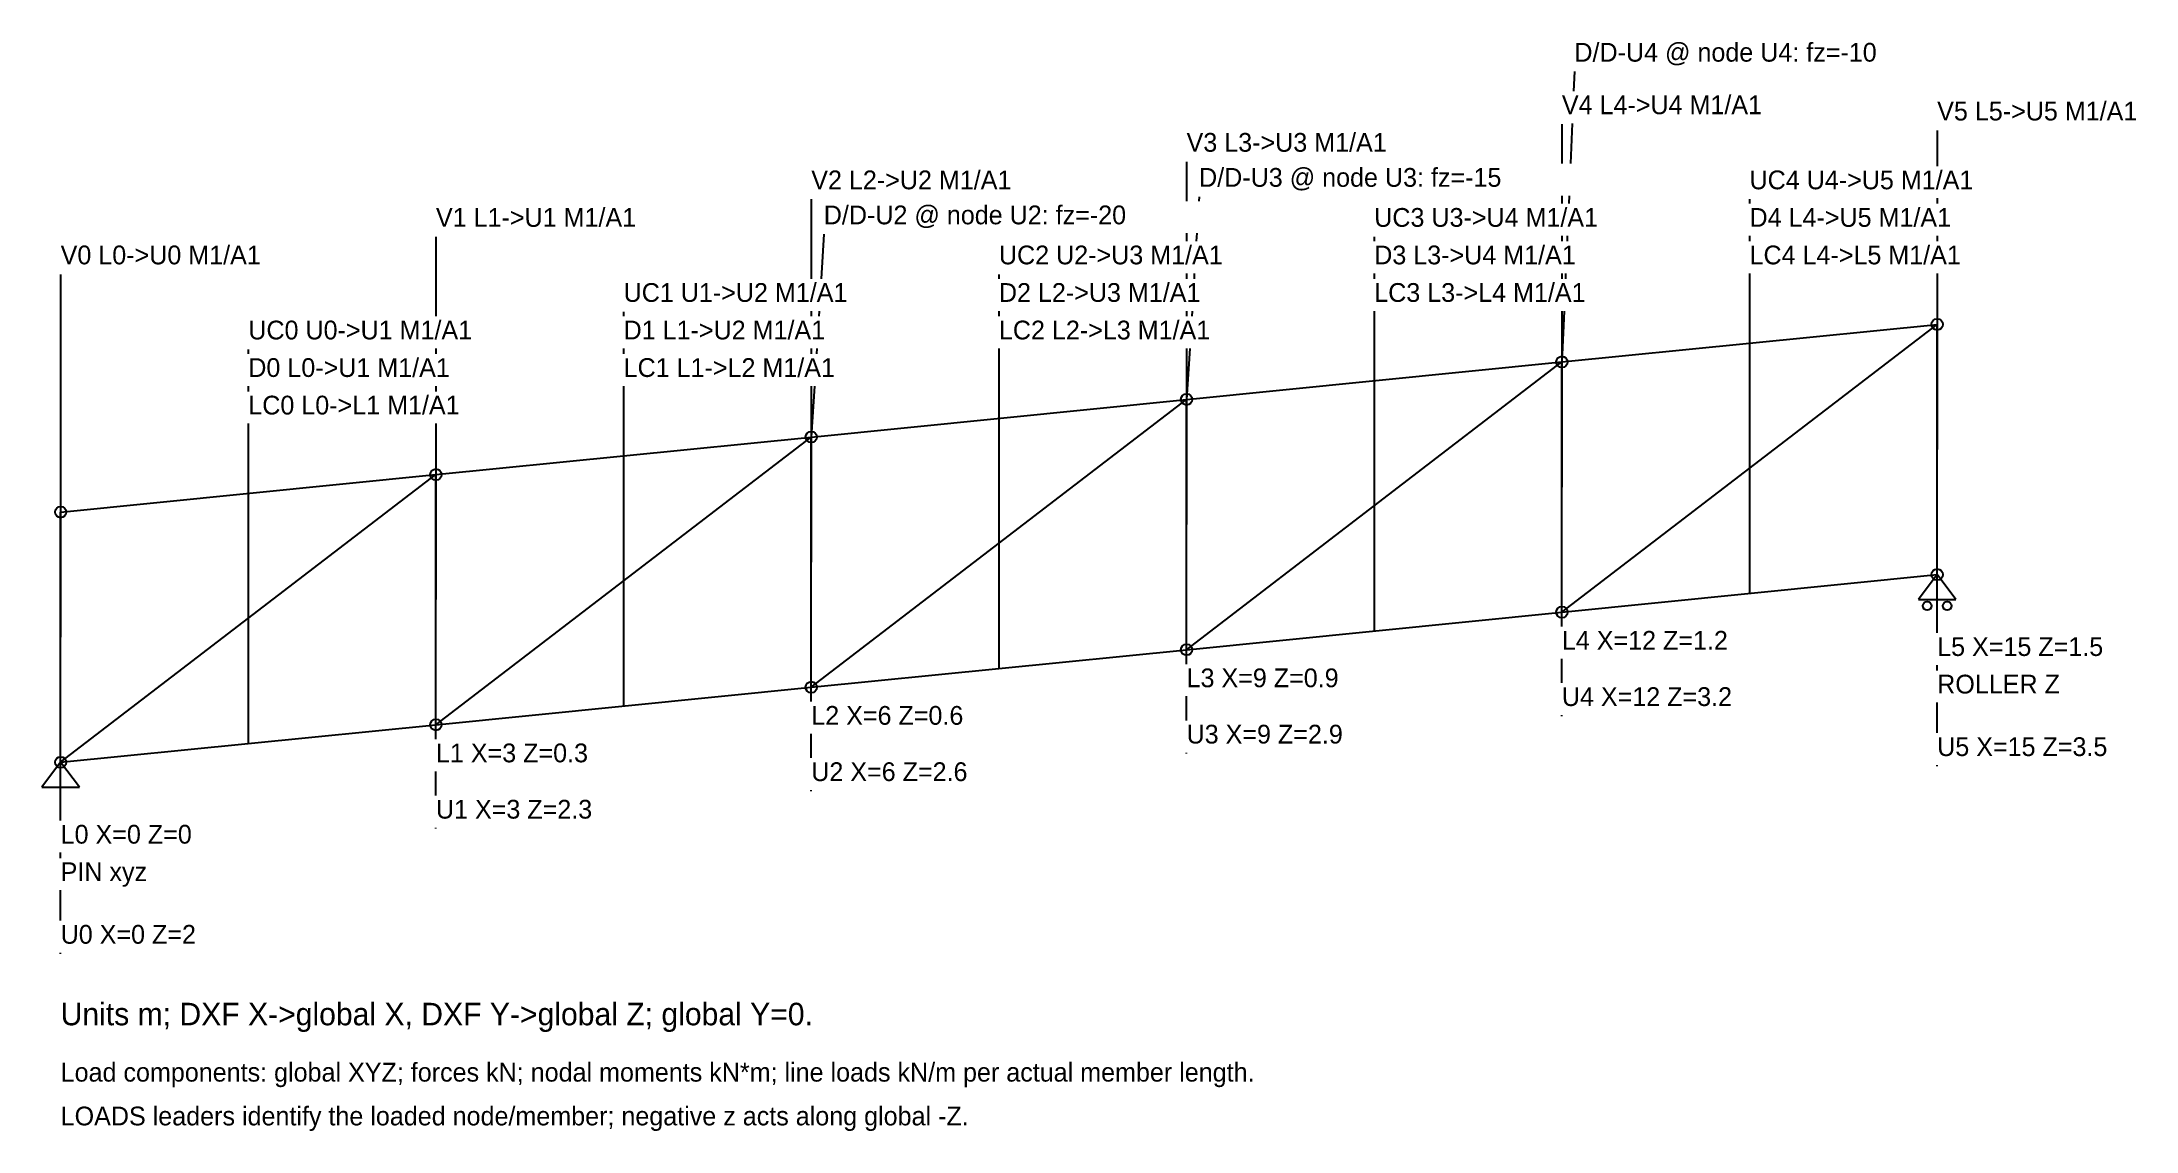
# Model space of a CAD drawing. Header units: metres. Extents: x -0.1 to 16.6, y -2.9 to 5.8.
import ezdxf

# ---------------------------------------------------------------- set-up
doc = ezdxf.new("R2010")
doc.units = ezdxf.units.M
for name, color, linetype in [('DIMENSIONS', 4, 'CONTINUOUS'), ('LOADS', 1, 'CONTINUOUS'), ('STRUCTURE', 7, 'CONTINUOUS'), ('SUPPORTS', 3, 'CONTINUOUS')]:
    doc.layers.add(name, color=color, linetype=linetype)

msp = doc.modelspace()

# ---------------------------------------------------------------- linework, layer by layer
at = {"layer": 'DIMENSIONS'}
for p, q in [((12, 5.1), (12, 4.785)), ((15, 5.05), (15, 4.765)), ((9, 4.8), (9, 4.485)), ((12, 4.527), (12, 4.465)), ((6, 4.5), (6, 3.865)), ((13.5, 4.5), (13.5, 4.465)), ((15, 4.508), (15, 4.465)), ((3, 4.2), (3, 3.565)), ((9, 4.228), (9, 4.165)), ((10.5, 4.2), (10.5, 4.165)), ((12, 4.208), (12, 4.165)), ((13.5, 4.208), (13.5, 4.165)), ((13.5, 4.2), (13.5, 4.165)), ((15, 4.208), (15, 4.165)), ((0, 3.9), (0, 1)), ((7.5, 3.9), (7.5, 3.865)), ((9, 3.908), (9, 3.865)), ((10.5, 3.908), (10.5, 3.865)), ((10.5, 3.9), (10.5, 3.865)), ((12, 3.908), (12, 3.865)), ((13.5, 3.908), (13.5, 3.35)), ((13.5, 3.908), (13.5, 2.35)), ((13.5, 3.9), (13.5, 1.35)), ((15, 3.908), (15, 2.5)), ((4.5, 3.6), (4.5, 3.565)), ((6, 3.607), (6, 3.565)), ((7.5, 3.607), (7.5, 3.565)), ((7.5, 3.6), (7.5, 3.565)), ((9, 3.607), (9, 3.565)), ((10.5, 3.607), (10.5, 3.05)), ((10.5, 3.607), (10.5, 2.05)), ((10.5, 3.6), (10.5, 1.05)), ((12, 3.607), (12, 2.2)), ((15, 1.035), (15, 3.5)), ((1.5, 3.3), (1.5, 3.265)), ((3, 3.308), (3, 3.265)), ((4.5, 3.308), (4.5, 3.265)), ((4.5, 3.3), (4.5, 3.265)), ((6, 3.308), (6, 3.265)), ((7.5, 3.308), (7.5, 2.75)), ((7.5, 3.308), (7.5, 1.75)), ((7.5, 3.3), (7.5, 0.75)), ((9, 3.308), (9, 1.9)), ((12, 1.085), (12, 3.2)), ((1.5, 3.007), (1.5, 2.965)), ((1.5, 3), (1.5, 2.965)), ((3, 3.007), (3, 2.965)), ((4.5, 3.007), (4.5, 2.45)), ((4.5, 3.007), (4.5, 1.45)), ((4.5, 3), (4.5, 0.45)), ((6, 3.007), (6, 1.6)), ((9, 0.785), (9, 2.9)), ((1.5, 2.708), (1.5, 2.15)), ((1.5, 2.708), (1.5, 1.15)), ((1.5, 2.7), (1.5, 0.15)), ((3, 2.708), (3, 1.3)), ((6, 0.485), (6, 2.6)), ((3, 0.185), (3, 2.3)), ((0, -0.465), (0, 2)), ((15, 1.035), (15, 1.5)), ((12, 0.635), (12, 0.827)), ((15, 0.77), (15, 0.777)), ((15, 0.735), (15, 0.777)), ((9, 0.335), (9, 0.528)), ((12, 0.37), (12, 0.377)), ((15, 0.235), (15, 0.477)), ((6, 0.035), (6, 0.227)), ((0, -0.465), (0, 0)), ((9, 0.07), (9, 0.077)), ((3, -0.265), (3, -0.073)), ((15, -0.03), (15, -0.023)), ((6, -0.23), (6, -0.222)), ((3, -0.53), (3, -0.523)), ((0, -0.73), (0, -0.722)), ((0, -0.765), (0, -0.722)), ((0, -1.265), (0, -1.022)), ((0, -1.53), (0, -1.522))]:
    msp.add_line(p, q, dxfattribs=at)
at = {"layer": 'LOADS'}
for p, q in [((12.1, 5.52), (12.093, 5.365)), ((12.082, 5.107), (12.068, 4.785)), ((9.1, 4.52), (9.098, 4.485)), ((12.057, 4.527), (12.055, 4.465)), ((6.1, 4.22), (6.078, 3.865)), ((9.082, 4.228), (9.078, 4.165)), ((12.043, 4.208), (12.042, 4.165)), ((9.062, 3.908), (9.06, 3.865)), ((12.03, 3.908), (12.029, 3.865)), ((6.062, 3.607), (6.06, 3.565)), ((9.044, 3.607), (9.041, 3.565)), ((12.018, 3.607), (12, 3.2)), ((6.044, 3.308), (6.041, 3.265)), ((9.025, 3.308), (9, 2.9)), ((6.025, 3.007), (6, 2.6))]:
    msp.add_line(p, q, dxfattribs=at)
at = {"layer": 'STRUCTURE'}
for p, q in [((12, 3.2), (15, 3.5)), ((12, 1.2), (15, 3.5)), ((15, 1.5), (15, 3.5)), ((9, 2.9), (12, 3.2)), ((9, 0.9), (12, 3.2)), ((12, 1.2), (12, 3.2)), ((6, 2.6), (9, 2.9)), ((6, 0.6), (9, 2.9)), ((9, 0.9), (9, 2.9)), ((3, 2.3), (6, 2.6)), ((3, 0.3), (6, 2.6)), ((6, 0.6), (6, 2.6)), ((0, 2), (3, 2.3)), ((0, 0), (3, 2.3)), ((3, 0.3), (3, 2.3)), ((0, 0), (0, 2)), ((12, 1.2), (15, 1.5)), ((9, 0.9), (12, 1.2)), ((6, 0.6), (9, 0.9)), ((3, 0.3), (6, 0.6)), ((0, 0), (3, 0.3))]:
    msp.add_line(p, q, dxfattribs=at)
for centre in [(15, 3.5), (12, 3.2), (9, 2.9), (6, 2.6), (3, 2.3), (0, 2), (15, 1.5), (12, 1.2), (9, 0.9), (6, 0.6), (3, 0.3), (0, 0)]:
    msp.add_circle(centre, 0.045, dxfattribs=at)
at = {"layer": 'SUPPORTS'}
for p, q in [((15, 1.5), (14.85, 1.3)), ((15.15, 1.3), (15, 1.5)), ((15, 1.035), (15, 1.5)), ((14.85, 1.3), (15.15, 1.3)), ((15, 0.735), (15, 0.777)), ((15, 0.47), (15, 0.477)), ((0, 0), (-0.15, -0.2)), ((0.15, -0.2), (0, 0)), ((0, -0.465), (0, 0)), ((-0.15, -0.2), (0.15, -0.2)), ((0, -0.765), (0, -0.722)), ((0, -1.03), (0, -1.022))]:
    msp.add_line(p, q, dxfattribs=at)
for centre in [(14.92, 1.25), (15.08, 1.25)]:
    msp.add_circle(centre, 0.035, dxfattribs=at)

# ---------------------------------------------------------------- texts
at = {"layer": 'DIMENSIONS'}
for s, height, p in [('V4 L4->U4 M1/A1', 0.15, (12, 5.18)), ('V5 L5->U5 M1/A1', 0.15, (15, 5.13)), ('V3 L3->U3 M1/A1', 0.15, (9, 4.88)), ('V2 L2->U2 M1/A1', 0.15, (6, 4.58)), ('UC4 U4->U5 M1/A1', 0.15, (13.5, 4.58)), ('V1 L1->U1 M1/A1', 0.15, (3, 4.28)), ('UC3 U3->U4 M1/A1', 0.15, (10.5, 4.28)), ('D4 L4->U5 M1/A1', 0.15, (13.5, 4.28)), ('V0 L0->U0 M1/A1', 0.15, (0, 3.98)), ('UC2 U2->U3 M1/A1', 0.15, (7.5, 3.98)), ('D3 L3->U4 M1/A1', 0.15, (10.5, 3.98)), ('LC4 L4->L5 M1/A1', 0.15, (13.5, 3.98)), ('UC1 U1->U2 M1/A1', 0.15, (4.5, 3.68)), ('D2 L2->U3 M1/A1', 0.15, (7.5, 3.68)), ('LC3 L3->L4 M1/A1', 0.15, (10.5, 3.68)), ('UC0 U0->U1 M1/A1', 0.15, (1.5, 3.38)), ('D1 L1->U2 M1/A1', 0.15, (4.5, 3.38)), ('LC2 L2->L3 M1/A1', 0.15, (7.5, 3.38)), ('D0 L0->U1 M1/A1', 0.15, (1.5, 3.08)), ('LC1 L1->L2 M1/A1', 0.15, (4.5, 3.08)), ('LC0 L0->L1 M1/A1', 0.15, (1.5, 2.78)), ('L4 X=12 Z=1.2', 0.15, (12, 0.9)), ('L5 X=15 Z=1.5', 0.15, (15, 0.85)), ('L3 X=9 Z=0.9', 0.15, (9, 0.6)), ('U4 X=12 Z=3.2', 0.15, (12, 0.45)), ('L2 X=6 Z=0.6', 0.15, (6, 0.3)), ('U3 X=9 Z=2.9', 0.15, (9, 0.15)), ('U5 X=15 Z=3.5', 0.15, (15, 0.05)), ('L1 X=3 Z=0.3', 0.15, (3, 0)), ('U2 X=6 Z=2.6', 0.15, (6, -0.15)), ('U1 X=3 Z=2.3', 0.15, (3, -0.45)), ('L0 X=0 Z=0', 0.15, (0, -0.65)), ('U0 X=0 Z=2', 0.15, (0, -1.45)), ('Units m; DXF X->global X, DXF Y->global Z; global Y=0.', 0.18, (0, -2.102))]:
    msp.add_text(s, height=height, dxfattribs=at).set_placement(p)
at = {"layer": 'LOADS'}
for s, p in [('D/D-U4 @ node U4: fz=-10', (12.1, 5.6)), ('D/D-U3 @ node U3: fz=-15', (9.1, 4.6)), ('D/D-U2 @ node U2: fz=-20', (6.1, 4.3)), ('Load components: global XYZ; forces kN; nodal moments kN*m; line loads kN/m per actual member length.', (0, -2.552)), ('LOADS leaders identify the loaded node/member; negative z acts along global -Z.', (0, -2.902))]:
    msp.add_text(s, height=0.15, dxfattribs=at).set_placement(p)
at = {"layer": 'SUPPORTS'}
for s, p in [('ROLLER Z', (15, 0.55)), ('PIN xyz', (0, -0.95))]:
    msp.add_text(s, height=0.15, dxfattribs=at).set_placement(p)

doc.saveas('drawing.dxf')
